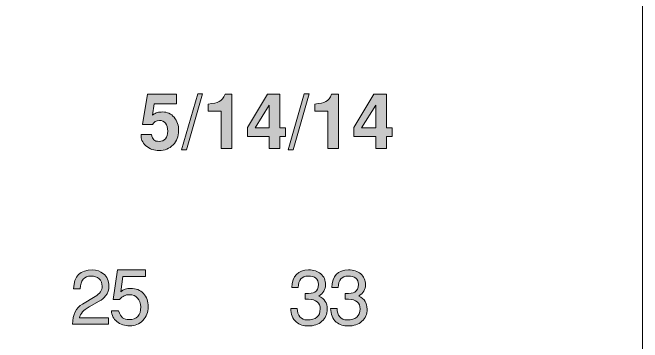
# Model space of a CAD drawing. Header units: inches. Extents: x 1.03 to 7.31, y -7.43 to -0.85.
# Drawn here: x 5.94 to 7.309, y -2.487 to -1.769 of the extents above; entities that cross this region are included whole.
import ezdxf

# ---------------------------------------------------------------- set-up
doc = ezdxf.new("R2010")
doc.units = ezdxf.units.IN
doc.header["$MEASUREMENT"] = 0
doc.layers.add('Layer 1', color=7, linetype='Continuous')

# ---------------------------------------------------------------- blocks, each defined once
blk = doc.blocks.new('block 17')
at = {"layer": 'Layer 1', "true_color": 0xed1f24}
h = blk.add_hatch(color=240, dxfattribs=at)
h.dxf.hatch_style = 2
edge = h.paths.add_edge_path()
edge.add_spline(control_points=[(6.3007, -2.0262), (6.3007, -2.0387), (6.2967, -2.049), (6.2886, -2.0572), (6.2806, -2.0653), (6.2704, -2.0694), (6.2582, -2.0694), (6.2471, -2.0694), (6.2376, -2.066), (6.2296, -2.0591), (6.2216, -2.0522), (6.2181, -2.0441), (6.2191, -2.0347), (6.2191, -2.0347), (6.2418, -2.0347), (6.2418, -2.0347), (6.2426, -2.0402), (6.2442, -2.044), (6.2466, -2.0462), (6.2489, -2.0485), (6.2528, -2.0496), (6.258, -2.0496), (6.264, -2.0496), (6.2687, -2.0476), (6.272, -2.0437), (6.2752, -2.0399), (6.2769, -2.0345), (6.2769, -2.0276), (6.2769, -2.0119), (6.2708, -2.0041), (6.2587, -2.0041), (6.2519, -2.0041), (6.2469, -2.007), (6.2438, -2.0129), (6.2438, -2.0129), (6.2224, -2.0129), (6.2224, -2.0129), (6.2224, -2.0129), (6.2331, -1.9471), (6.2331, -1.9471), (6.2331, -1.9471), (6.2959, -1.9471), (6.2959, -1.9471), (6.2959, -1.9471), (6.2959, -1.9679), (6.2959, -1.9679), (6.2959, -1.9679), (6.2476, -1.9679), (6.2476, -1.9679), (6.2476, -1.9679), (6.2435, -1.9923), (6.2435, -1.9923), (6.2478, -1.9896), (6.2514, -1.9878), (6.2544, -1.9869), (6.2573, -1.986), (6.2612, -1.9856), (6.2659, -1.9856), (6.2759, -1.9856), (6.2842, -1.9895), (6.2908, -1.9972), (6.2974, -2.005), (6.3007, -2.0147), (6.3007, -2.0262)], knot_values=[0, 0, 0, 0, 1, 1, 1, 2, 2, 2, 3, 3, 3, 4, 4, 4, 5, 5, 5, 6, 6, 6, 7, 7, 7, 8, 8, 8, 9, 9, 9, 10, 10, 10, 11, 11, 11, 12, 12, 12, 13, 13, 13, 14, 14, 14, 15, 15, 15, 16, 16, 16, 17, 17, 17, 18, 18, 18, 19, 19, 19, 20, 20, 20, 21, 21, 21, 21], degree=3, periodic=1)
h = blk.add_hatch(color=240, dxfattribs=at)
h.dxf.hatch_style = 2
h.paths.add_polyline_path([(6.3527, -1.9461), (6.3177, -2.0676), (6.3071, -2.0676), (6.3421, -1.9461)])
h = blk.add_hatch(color=240, dxfattribs=at)
h.dxf.hatch_style = 2
edge = h.paths.add_edge_path()
edge.add_spline(control_points=[(6.4164, -2.0652), (6.4164, -2.0652), (6.3931, -2.0652), (6.3931, -2.0652), (6.3931, -2.0652), (6.3931, -1.9836), (6.3931, -1.9836), (6.3931, -1.9836), (6.3647, -1.9836), (6.3647, -1.9836), (6.3647, -1.9836), (6.3647, -1.9684), (6.3647, -1.9684), (6.3759, -1.9673), (6.3839, -1.9655), (6.3887, -1.9631), (6.3943, -1.9601), (6.3986, -1.9547), (6.4016, -1.9471), (6.4016, -1.9471), (6.4164, -1.9471), (6.4164, -1.9471), (6.4164, -1.9471), (6.4164, -2.0652), (6.4164, -2.0652)], knot_values=[0, 0, 0, 0, 1, 1, 1, 2, 2, 2, 3, 3, 3, 4, 4, 4, 5, 5, 5, 6, 6, 6, 7, 7, 7, 8, 8, 8, 8], degree=3, periodic=1)
h = blk.add_hatch(color=240, dxfattribs=at)
h.dxf.hatch_style = 2
h.paths.add_polyline_path([(6.5331, -2.0392), (6.5207, -2.0392), (6.5207, -2.0652), (6.4974, -2.0652), (6.4974, -2.0392), (6.4501, -2.0392), (6.4501, -2.0194), (6.4936, -1.9471), (6.5207, -1.9471), (6.5207, -2.0199), (6.5331, -2.0199)])
h.paths.add_polyline_path([(6.4974, -2.0199), (6.4974, -1.9705), (6.4667, -2.0199)])
h = blk.add_hatch(color=240, dxfattribs=at)
h.dxf.hatch_style = 2
h.paths.add_polyline_path([(6.5844, -1.9461), (6.5494, -2.0676), (6.5388, -2.0676), (6.5738, -1.9461)])
h = blk.add_hatch(color=240, dxfattribs=at)
h.dxf.hatch_style = 2
edge = h.paths.add_edge_path()
edge.add_spline(control_points=[(6.6481, -2.0652), (6.6481, -2.0652), (6.6247, -2.0652), (6.6247, -2.0652), (6.6247, -2.0652), (6.6247, -1.9836), (6.6247, -1.9836), (6.6247, -1.9836), (6.5964, -1.9836), (6.5964, -1.9836), (6.5964, -1.9836), (6.5964, -1.9684), (6.5964, -1.9684), (6.6076, -1.9673), (6.6156, -1.9655), (6.6204, -1.9631), (6.6259, -1.9601), (6.6302, -1.9547), (6.6332, -1.9471), (6.6332, -1.9471), (6.6481, -1.9471), (6.6481, -1.9471), (6.6481, -1.9471), (6.6481, -2.0652), (6.6481, -2.0652)], knot_values=[0, 0, 0, 0, 1, 1, 1, 2, 2, 2, 3, 3, 3, 4, 4, 4, 5, 5, 5, 6, 6, 6, 7, 7, 7, 8, 8, 8, 8], degree=3, periodic=1)
h = blk.add_hatch(color=240, dxfattribs=at)
h.dxf.hatch_style = 2
h.paths.add_polyline_path([(6.7647, -2.0392), (6.7524, -2.0392), (6.7524, -2.0652), (6.7291, -2.0652), (6.7291, -2.0392), (6.6817, -2.0392), (6.6817, -2.0194), (6.7252, -1.9471), (6.7524, -1.9471), (6.7524, -2.0199), (6.7647, -2.0199)])
h.paths.add_polyline_path([(6.7291, -2.0199), (6.7291, -1.9705), (6.6983, -2.0199)])
at = {"layer": 'Layer 1', "lineweight": 0}
for points in [[(6.3527, -1.9461), (6.3177, -2.0676), (6.3071, -2.0676), (6.3421, -1.9461), (6.3527, -1.9461)], [(6.5331, -2.0392), (6.5207, -2.0392), (6.5207, -2.0652), (6.4974, -2.0652), (6.4974, -2.0392), (6.4501, -2.0392), (6.4501, -2.0194), (6.4936, -1.9471), (6.5207, -1.9471), (6.5207, -2.0199), (6.5331, -2.0199), (6.5331, -2.0392)], [(6.5844, -1.9461), (6.5494, -2.0676), (6.5388, -2.0676), (6.5738, -1.9461), (6.5844, -1.9461)], [(6.7647, -2.0392), (6.7524, -2.0392), (6.7524, -2.0652), (6.7291, -2.0652), (6.7291, -2.0392), (6.6817, -2.0392), (6.6817, -2.0194), (6.7252, -1.9471), (6.7524, -1.9471), (6.7524, -2.0199), (6.7647, -2.0199), (6.7647, -2.0392)], [(6.4974, -2.0199), (6.4974, -1.9705), (6.4667, -2.0199), (6.4974, -2.0199)], [(6.7291, -2.0199), (6.7291, -1.9705), (6.6983, -2.0199), (6.7291, -2.0199)]]:
    blk.add_lwpolyline(points, dxfattribs=at)
for points, knots in [([(6.3007, -2.0262), (6.3007, -2.0387), (6.2967, -2.049), (6.2886, -2.0572), (6.2806, -2.0653), (6.2704, -2.0694), (6.2582, -2.0694), (6.2471, -2.0694), (6.2376, -2.066), (6.2296, -2.0591), (6.2216, -2.0522), (6.2181, -2.0441), (6.2191, -2.0347), (6.2191, -2.0347), (6.2418, -2.0347), (6.2418, -2.0347), (6.2426, -2.0402), (6.2442, -2.044), (6.2466, -2.0462), (6.2489, -2.0485), (6.2528, -2.0496), (6.258, -2.0496), (6.264, -2.0496), (6.2687, -2.0476), (6.272, -2.0437), (6.2752, -2.0399), (6.2769, -2.0345), (6.2769, -2.0276), (6.2769, -2.0119), (6.2708, -2.0041), (6.2587, -2.0041), (6.2519, -2.0041), (6.2469, -2.007), (6.2438, -2.0129), (6.2438, -2.0129), (6.2224, -2.0129), (6.2224, -2.0129), (6.2224, -2.0129), (6.2331, -1.9471), (6.2331, -1.9471), (6.2331, -1.9471), (6.2959, -1.9471), (6.2959, -1.9471), (6.2959, -1.9471), (6.2959, -1.9679), (6.2959, -1.9679), (6.2959, -1.9679), (6.2476, -1.9679), (6.2476, -1.9679), (6.2476, -1.9679), (6.2435, -1.9923), (6.2435, -1.9923), (6.2478, -1.9896), (6.2514, -1.9878), (6.2544, -1.9869), (6.2573, -1.986), (6.2612, -1.9856), (6.2659, -1.9856), (6.2759, -1.9856), (6.2842, -1.9895), (6.2908, -1.9972), (6.2974, -2.005), (6.3007, -2.0147), (6.3007, -2.0262)], [0, 0, 0, 0, 1, 1, 1, 2, 2, 2, 3, 3, 3, 4, 4, 4, 5, 5, 5, 6, 6, 6, 7, 7, 7, 8, 8, 8, 9, 9, 9, 10, 10, 10, 11, 11, 11, 12, 12, 12, 13, 13, 13, 14, 14, 14, 15, 15, 15, 16, 16, 16, 17, 17, 17, 18, 18, 18, 19, 19, 19, 20, 20, 20, 21, 21, 21, 21]), ([(6.4164, -2.0652), (6.4164, -2.0652), (6.3931, -2.0652), (6.3931, -2.0652), (6.3931, -2.0652), (6.3931, -1.9836), (6.3931, -1.9836), (6.3931, -1.9836), (6.3647, -1.9836), (6.3647, -1.9836), (6.3647, -1.9836), (6.3647, -1.9684), (6.3647, -1.9684), (6.3759, -1.9673), (6.3839, -1.9655), (6.3887, -1.9631), (6.3943, -1.9601), (6.3986, -1.9547), (6.4016, -1.9471), (6.4016, -1.9471), (6.4164, -1.9471), (6.4164, -1.9471), (6.4164, -1.9471), (6.4164, -2.0652), (6.4164, -2.0652)], [0, 0, 0, 0, 1, 1, 1, 2, 2, 2, 3, 3, 3, 4, 4, 4, 5, 5, 5, 6, 6, 6, 7, 7, 7, 8, 8, 8, 8]), ([(6.6481, -2.0652), (6.6481, -2.0652), (6.6247, -2.0652), (6.6247, -2.0652), (6.6247, -2.0652), (6.6247, -1.9836), (6.6247, -1.9836), (6.6247, -1.9836), (6.5964, -1.9836), (6.5964, -1.9836), (6.5964, -1.9836), (6.5964, -1.9684), (6.5964, -1.9684), (6.6076, -1.9673), (6.6156, -1.9655), (6.6204, -1.9631), (6.6259, -1.9601), (6.6302, -1.9547), (6.6332, -1.9471), (6.6332, -1.9471), (6.6481, -1.9471), (6.6481, -1.9471), (6.6481, -1.9471), (6.6481, -2.0652), (6.6481, -2.0652)], [0, 0, 0, 0, 1, 1, 1, 2, 2, 2, 3, 3, 3, 4, 4, 4, 5, 5, 5, 6, 6, 6, 7, 7, 7, 8, 8, 8, 8])]:
    blk.add_open_spline(points, degree=3, knots=knots, dxfattribs=at)
blk = doc.blocks.new('block 36')
at = {"layer": 'Layer 1', "true_color": 0xed1f24}
h = blk.add_hatch(color=240, dxfattribs=at)
h.dxf.hatch_style = 2
edge = h.paths.add_edge_path()
edge.add_spline(control_points=[(6.1492, -2.3646), (6.1492, -2.3723), (6.1467, -2.3794), (6.1417, -2.3858), (6.138, -2.3905), (6.1335, -2.3943), (6.1282, -2.3973), (6.1282, -2.3973), (6.1062, -2.4095), (6.1062, -2.4095), (6.0937, -2.4165), (6.0867, -2.4244), (6.0854, -2.4333), (6.0854, -2.4333), (6.1484, -2.4333), (6.1484, -2.4333), (6.1484, -2.4333), (6.1484, -2.4473), (6.1484, -2.4473), (6.1484, -2.4473), (6.0697, -2.4473), (6.0697, -2.4473), (6.0707, -2.4262), (6.0779, -2.4116), (6.0914, -2.4035), (6.0914, -2.4035), (6.1192, -2.3868), (6.1192, -2.3868), (6.1293, -2.3808), (6.1344, -2.3734), (6.1344, -2.3646), (6.1344, -2.3579), (6.1322, -2.3525), (6.1279, -2.3485), (6.1235, -2.3445), (6.1177, -2.3425), (6.1102, -2.3425), (6.0954, -2.3425), (6.0875, -2.3517), (6.0865, -2.3701), (6.0865, -2.3701), (6.0725, -2.3701), (6.0725, -2.3701), (6.0729, -2.3428), (6.0866, -2.3291), (6.1137, -2.3291), (6.1226, -2.3291), (6.1304, -2.3319), (6.1372, -2.3375), (6.1452, -2.344), (6.1492, -2.3531), (6.1492, -2.3646)], knot_values=[0, 0, 0, 0, 1, 1, 1, 2, 2, 2, 3, 3, 3, 4, 4, 4, 5, 5, 5, 6, 6, 6, 7, 7, 7, 8, 8, 8, 9, 9, 9, 10, 10, 10, 11, 11, 11, 12, 12, 12, 13, 13, 13, 14, 14, 14, 15, 15, 15, 16, 16, 16, 17, 17, 17, 17], degree=3, periodic=1)
h = blk.add_hatch(color=240, dxfattribs=at)
h.dxf.hatch_style = 2
edge = h.paths.add_edge_path()
edge.add_spline(control_points=[(6.2346, -2.4095), (6.2346, -2.421), (6.2307, -2.4308), (6.2229, -2.4389), (6.2151, -2.447), (6.2056, -2.451), (6.1945, -2.451), (6.1833, -2.451), (6.1739, -2.4479), (6.1665, -2.4416), (6.159, -2.4354), (6.1551, -2.4276), (6.1548, -2.4183), (6.1548, -2.4183), (6.1698, -2.4183), (6.1698, -2.4183), (6.1724, -2.4256), (6.1753, -2.4306), (6.1787, -2.4332), (6.1821, -2.4358), (6.187, -2.4371), (6.1933, -2.4371), (6.21, -2.4371), (6.2183, -2.428), (6.2183, -2.4098), (6.2183, -2.4018), (6.216, -2.3953), (6.2115, -2.3904), (6.2069, -2.3855), (6.2011, -2.383), (6.1941, -2.383), (6.1894, -2.383), (6.1853, -2.3839), (6.182, -2.3856), (6.1793, -2.387), (6.1759, -2.3896), (6.1718, -2.3936), (6.1718, -2.3936), (6.1585, -2.3936), (6.1585, -2.3936), (6.1585, -2.3936), (6.1675, -2.3291), (6.1675, -2.3291), (6.1675, -2.3291), (6.2286, -2.3291), (6.2286, -2.3291), (6.2286, -2.3291), (6.2286, -2.3438), (6.2286, -2.3438), (6.2286, -2.3438), (6.1794, -2.3438), (6.1794, -2.3438), (6.1794, -2.3438), (6.1747, -2.3765), (6.1747, -2.3765), (6.1804, -2.3717), (6.1877, -2.3693), (6.1965, -2.3693), (6.2079, -2.3693), (6.2171, -2.373), (6.2241, -2.3804), (6.2311, -2.3878), (6.2346, -2.3975), (6.2346, -2.4095)], knot_values=[0, 0, 0, 0, 1, 1, 1, 2, 2, 2, 3, 3, 3, 4, 4, 4, 5, 5, 5, 6, 6, 6, 7, 7, 7, 8, 8, 8, 9, 9, 9, 10, 10, 10, 11, 11, 11, 12, 12, 12, 13, 13, 13, 14, 14, 14, 15, 15, 15, 16, 16, 16, 17, 17, 17, 18, 18, 18, 19, 19, 19, 20, 20, 20, 21, 21, 21, 21], degree=3, periodic=1)
at = {"layer": 'Layer 1', "lineweight": 0}
for points, knots in [([(6.1492, -2.3646), (6.1492, -2.3723), (6.1467, -2.3794), (6.1417, -2.3858), (6.138, -2.3905), (6.1335, -2.3943), (6.1282, -2.3973), (6.1282, -2.3973), (6.1062, -2.4095), (6.1062, -2.4095), (6.0937, -2.4165), (6.0867, -2.4244), (6.0854, -2.4333), (6.0854, -2.4333), (6.1484, -2.4333), (6.1484, -2.4333), (6.1484, -2.4333), (6.1484, -2.4473), (6.1484, -2.4473), (6.1484, -2.4473), (6.0697, -2.4473), (6.0697, -2.4473), (6.0707, -2.4262), (6.0779, -2.4116), (6.0914, -2.4035), (6.0914, -2.4035), (6.1192, -2.3868), (6.1192, -2.3868), (6.1293, -2.3808), (6.1344, -2.3734), (6.1344, -2.3646), (6.1344, -2.3579), (6.1322, -2.3525), (6.1279, -2.3485), (6.1235, -2.3445), (6.1177, -2.3425), (6.1102, -2.3425), (6.0954, -2.3425), (6.0875, -2.3517), (6.0865, -2.3701), (6.0865, -2.3701), (6.0725, -2.3701), (6.0725, -2.3701), (6.0729, -2.3428), (6.0866, -2.3291), (6.1137, -2.3291), (6.1226, -2.3291), (6.1304, -2.3319), (6.1372, -2.3375), (6.1452, -2.344), (6.1492, -2.3531), (6.1492, -2.3646)], [0, 0, 0, 0, 1, 1, 1, 2, 2, 2, 3, 3, 3, 4, 4, 4, 5, 5, 5, 6, 6, 6, 7, 7, 7, 8, 8, 8, 9, 9, 9, 10, 10, 10, 11, 11, 11, 12, 12, 12, 13, 13, 13, 14, 14, 14, 15, 15, 15, 16, 16, 16, 17, 17, 17, 17]), ([(6.2346, -2.4095), (6.2346, -2.421), (6.2307, -2.4308), (6.2229, -2.4389), (6.2151, -2.447), (6.2056, -2.451), (6.1945, -2.451), (6.1833, -2.451), (6.1739, -2.4479), (6.1665, -2.4416), (6.159, -2.4354), (6.1551, -2.4276), (6.1548, -2.4183), (6.1548, -2.4183), (6.1698, -2.4183), (6.1698, -2.4183), (6.1724, -2.4256), (6.1753, -2.4306), (6.1787, -2.4332), (6.1821, -2.4358), (6.187, -2.4371), (6.1933, -2.4371), (6.21, -2.4371), (6.2183, -2.428), (6.2183, -2.4098), (6.2183, -2.4018), (6.216, -2.3953), (6.2115, -2.3904), (6.2069, -2.3855), (6.2011, -2.383), (6.1941, -2.383), (6.1894, -2.383), (6.1853, -2.3839), (6.182, -2.3856), (6.1793, -2.387), (6.1759, -2.3896), (6.1718, -2.3936), (6.1718, -2.3936), (6.1585, -2.3936), (6.1585, -2.3936), (6.1585, -2.3936), (6.1675, -2.3291), (6.1675, -2.3291), (6.1675, -2.3291), (6.2286, -2.3291), (6.2286, -2.3291), (6.2286, -2.3291), (6.2286, -2.3438), (6.2286, -2.3438), (6.2286, -2.3438), (6.1794, -2.3438), (6.1794, -2.3438), (6.1794, -2.3438), (6.1747, -2.3765), (6.1747, -2.3765), (6.1804, -2.3717), (6.1877, -2.3693), (6.1965, -2.3693), (6.2079, -2.3693), (6.2171, -2.373), (6.2241, -2.3804), (6.2311, -2.3878), (6.2346, -2.3975), (6.2346, -2.4095)], [0, 0, 0, 0, 1, 1, 1, 2, 2, 2, 3, 3, 3, 4, 4, 4, 5, 5, 5, 6, 6, 6, 7, 7, 7, 8, 8, 8, 9, 9, 9, 10, 10, 10, 11, 11, 11, 12, 12, 12, 13, 13, 13, 14, 14, 14, 15, 15, 15, 16, 16, 16, 17, 17, 17, 18, 18, 18, 19, 19, 19, 20, 20, 20, 21, 21, 21, 21])]:
    blk.add_open_spline(points, degree=3, knots=knots, dxfattribs=at)
blk = doc.blocks.new('block 37')
at = {"layer": 'Layer 1', "true_color": 0xed1f24}
h = blk.add_hatch(color=240, dxfattribs=at)
h.dxf.hatch_style = 2
edge = h.paths.add_edge_path()
edge.add_spline(control_points=[(6.6235, -2.4145), (6.6235, -2.4253), (6.6197, -2.4341), (6.6121, -2.4409), (6.6044, -2.4477), (6.5946, -2.4511), (6.5826, -2.4511), (6.5722, -2.4511), (6.5635, -2.4483), (6.5566, -2.4425), (6.5485, -2.4357), (6.5444, -2.4259), (6.5443, -2.413), (6.5443, -2.413), (6.5583, -2.413), (6.5583, -2.413), (6.5584, -2.4203), (6.5604, -2.4263), (6.5643, -2.431), (6.5682, -2.4356), (6.5734, -2.438), (6.5798, -2.438), (6.5988, -2.438), (6.6083, -2.43), (6.6083, -2.4141), (6.6083, -2.4001), (6.5998, -2.3931), (6.5828, -2.3931), (6.5807, -2.3931), (6.5784, -2.3931), (6.5758, -2.3931), (6.5758, -2.3931), (6.5758, -2.3805), (6.5758, -2.3805), (6.5859, -2.3805), (6.5929, -2.3795), (6.5966, -2.3775), (6.6019, -2.3747), (6.6045, -2.369), (6.6045, -2.3605), (6.6045, -2.3486), (6.597, -2.3426), (6.582, -2.3426), (6.5682, -2.3426), (6.5611, -2.3509), (6.5606, -2.3675), (6.5606, -2.3675), (6.5468, -2.3675), (6.5468, -2.3675), (6.5476, -2.3423), (6.5597, -2.3295), (6.5831, -2.3291), (6.5939, -2.3289), (6.6027, -2.3318), (6.6096, -2.3377), (6.6165, -2.3437), (6.62, -2.3515), (6.62, -2.3613), (6.62, -2.3715), (6.6151, -2.3798), (6.6053, -2.3861), (6.6119, -2.3894), (6.6165, -2.3931), (6.6193, -2.3975), (6.6221, -2.4018), (6.6235, -2.4075), (6.6235, -2.4145)], knot_values=[0, 0, 0, 0, 1, 1, 1, 2, 2, 2, 3, 3, 3, 4, 4, 4, 5, 5, 5, 6, 6, 6, 7, 7, 7, 8, 8, 8, 9, 9, 9, 10, 10, 10, 11, 11, 11, 12, 12, 12, 13, 13, 13, 14, 14, 14, 15, 15, 15, 16, 16, 16, 17, 17, 17, 18, 18, 18, 19, 19, 19, 20, 20, 20, 21, 21, 21, 22, 22, 22, 22], degree=3, periodic=1)
h = blk.add_hatch(color=240, dxfattribs=at)
h.dxf.hatch_style = 2
edge = h.paths.add_edge_path()
edge.add_spline(control_points=[(6.7102, -2.4145), (6.7102, -2.4253), (6.7064, -2.4341), (6.6988, -2.4409), (6.6911, -2.4477), (6.6813, -2.4511), (6.6693, -2.4511), (6.6589, -2.4511), (6.6502, -2.4483), (6.6433, -2.4425), (6.6352, -2.4357), (6.6311, -2.4259), (6.631, -2.413), (6.631, -2.413), (6.645, -2.413), (6.645, -2.413), (6.6451, -2.4203), (6.6471, -2.4263), (6.651, -2.431), (6.6549, -2.4356), (6.6601, -2.438), (6.6665, -2.438), (6.6855, -2.438), (6.695, -2.43), (6.695, -2.4141), (6.695, -2.4001), (6.6865, -2.3931), (6.6695, -2.3931), (6.6674, -2.3931), (6.6651, -2.3931), (6.6625, -2.3931), (6.6625, -2.3931), (6.6625, -2.3805), (6.6625, -2.3805), (6.6726, -2.3805), (6.6796, -2.3795), (6.6833, -2.3775), (6.6886, -2.3747), (6.6912, -2.369), (6.6912, -2.3605), (6.6912, -2.3486), (6.6837, -2.3426), (6.6687, -2.3426), (6.6549, -2.3426), (6.6478, -2.3509), (6.6473, -2.3675), (6.6473, -2.3675), (6.6335, -2.3675), (6.6335, -2.3675), (6.6343, -2.3423), (6.6464, -2.3295), (6.6698, -2.3291), (6.6806, -2.3289), (6.6894, -2.3318), (6.6963, -2.3377), (6.7032, -2.3437), (6.7067, -2.3515), (6.7067, -2.3613), (6.7067, -2.3715), (6.7018, -2.3798), (6.692, -2.3861), (6.6986, -2.3894), (6.7032, -2.3931), (6.706, -2.3975), (6.7088, -2.4018), (6.7102, -2.4075), (6.7102, -2.4145)], knot_values=[0, 0, 0, 0, 1, 1, 1, 2, 2, 2, 3, 3, 3, 4, 4, 4, 5, 5, 5, 6, 6, 6, 7, 7, 7, 8, 8, 8, 9, 9, 9, 10, 10, 10, 11, 11, 11, 12, 12, 12, 13, 13, 13, 14, 14, 14, 15, 15, 15, 16, 16, 16, 17, 17, 17, 18, 18, 18, 19, 19, 19, 20, 20, 20, 21, 21, 21, 22, 22, 22, 22], degree=3, periodic=1)
at = {"layer": 'Layer 1', "lineweight": 0}
for points in [[(6.6235, -2.4145), (6.6235, -2.4253), (6.6197, -2.4341), (6.6121, -2.4409), (6.6044, -2.4477), (6.5946, -2.4511), (6.5826, -2.4511), (6.5722, -2.4511), (6.5635, -2.4483), (6.5566, -2.4425), (6.5485, -2.4357), (6.5444, -2.4259), (6.5443, -2.413), (6.5443, -2.413), (6.5583, -2.413), (6.5583, -2.413), (6.5584, -2.4203), (6.5604, -2.4263), (6.5643, -2.431), (6.5682, -2.4356), (6.5734, -2.438), (6.5798, -2.438), (6.5988, -2.438), (6.6083, -2.43), (6.6083, -2.4141), (6.6083, -2.4001), (6.5998, -2.3931), (6.5828, -2.3931), (6.5807, -2.3931), (6.5784, -2.3931), (6.5758, -2.3931), (6.5758, -2.3931), (6.5758, -2.3805), (6.5758, -2.3805), (6.5859, -2.3805), (6.5929, -2.3795), (6.5966, -2.3775), (6.6019, -2.3747), (6.6045, -2.369), (6.6045, -2.3605), (6.6045, -2.3486), (6.597, -2.3426), (6.582, -2.3426), (6.5682, -2.3426), (6.5611, -2.3509), (6.5606, -2.3675), (6.5606, -2.3675), (6.5468, -2.3675), (6.5468, -2.3675), (6.5476, -2.3423), (6.5597, -2.3295), (6.5831, -2.3291), (6.5939, -2.3289), (6.6027, -2.3318), (6.6096, -2.3377), (6.6165, -2.3437), (6.62, -2.3515), (6.62, -2.3613), (6.62, -2.3715), (6.6151, -2.3798), (6.6053, -2.3861), (6.6119, -2.3894), (6.6165, -2.3931), (6.6193, -2.3975), (6.6221, -2.4018), (6.6235, -2.4075), (6.6235, -2.4145)], [(6.7102, -2.4145), (6.7102, -2.4253), (6.7064, -2.4341), (6.6988, -2.4409), (6.6911, -2.4477), (6.6813, -2.4511), (6.6693, -2.4511), (6.6589, -2.4511), (6.6502, -2.4483), (6.6433, -2.4425), (6.6352, -2.4357), (6.6311, -2.4259), (6.631, -2.413), (6.631, -2.413), (6.645, -2.413), (6.645, -2.413), (6.6451, -2.4203), (6.6471, -2.4263), (6.651, -2.431), (6.6549, -2.4356), (6.6601, -2.438), (6.6665, -2.438), (6.6855, -2.438), (6.695, -2.43), (6.695, -2.4141), (6.695, -2.4001), (6.6865, -2.3931), (6.6695, -2.3931), (6.6674, -2.3931), (6.6651, -2.3931), (6.6625, -2.3931), (6.6625, -2.3931), (6.6625, -2.3805), (6.6625, -2.3805), (6.6726, -2.3805), (6.6796, -2.3795), (6.6833, -2.3775), (6.6886, -2.3747), (6.6912, -2.369), (6.6912, -2.3605), (6.6912, -2.3486), (6.6837, -2.3426), (6.6687, -2.3426), (6.6549, -2.3426), (6.6478, -2.3509), (6.6473, -2.3675), (6.6473, -2.3675), (6.6335, -2.3675), (6.6335, -2.3675), (6.6343, -2.3423), (6.6464, -2.3295), (6.6698, -2.3291), (6.6806, -2.3289), (6.6894, -2.3318), (6.6963, -2.3377), (6.7032, -2.3437), (6.7067, -2.3515), (6.7067, -2.3613), (6.7067, -2.3715), (6.7018, -2.3798), (6.692, -2.3861), (6.6986, -2.3894), (6.7032, -2.3931), (6.706, -2.3975), (6.7088, -2.4018), (6.7102, -2.4075), (6.7102, -2.4145)]]:
    blk.add_open_spline(points, degree=3, knots=[0, 0, 0, 0, 1, 1, 1, 2, 2, 2, 3, 3, 3, 4, 4, 4, 5, 5, 5, 6, 6, 6, 7, 7, 7, 8, 8, 8, 9, 9, 9, 10, 10, 10, 11, 11, 11, 12, 12, 12, 13, 13, 13, 14, 14, 14, 15, 15, 15, 16, 16, 16, 17, 17, 17, 18, 18, 18, 19, 19, 19, 20, 20, 20, 21, 21, 21, 22, 22, 22, 22], dxfattribs=at)

msp = doc.modelspace()

# ---------------------------------------------------------------- linework, layer by layer
at = {"layer": 'Layer 1', "color": 7, "lineweight": 5, "true_color": 0xffffff}
msp.add_lwpolyline([(7.3085, -7.4305), (1.0333, -7.4305), (1.0333, -0.8477), (7.3085, -0.8477), (7.3085, -7.4305)], dxfattribs=at)

# ---------------------------------------------------------------- block references
at = {"layer": 'Layer 1'}
for name in ['block 17', 'block 36', 'block 37']:
    msp.add_blockref(name, (0, 0), dxfattribs=at)

doc.saveas('drawing.dxf')
